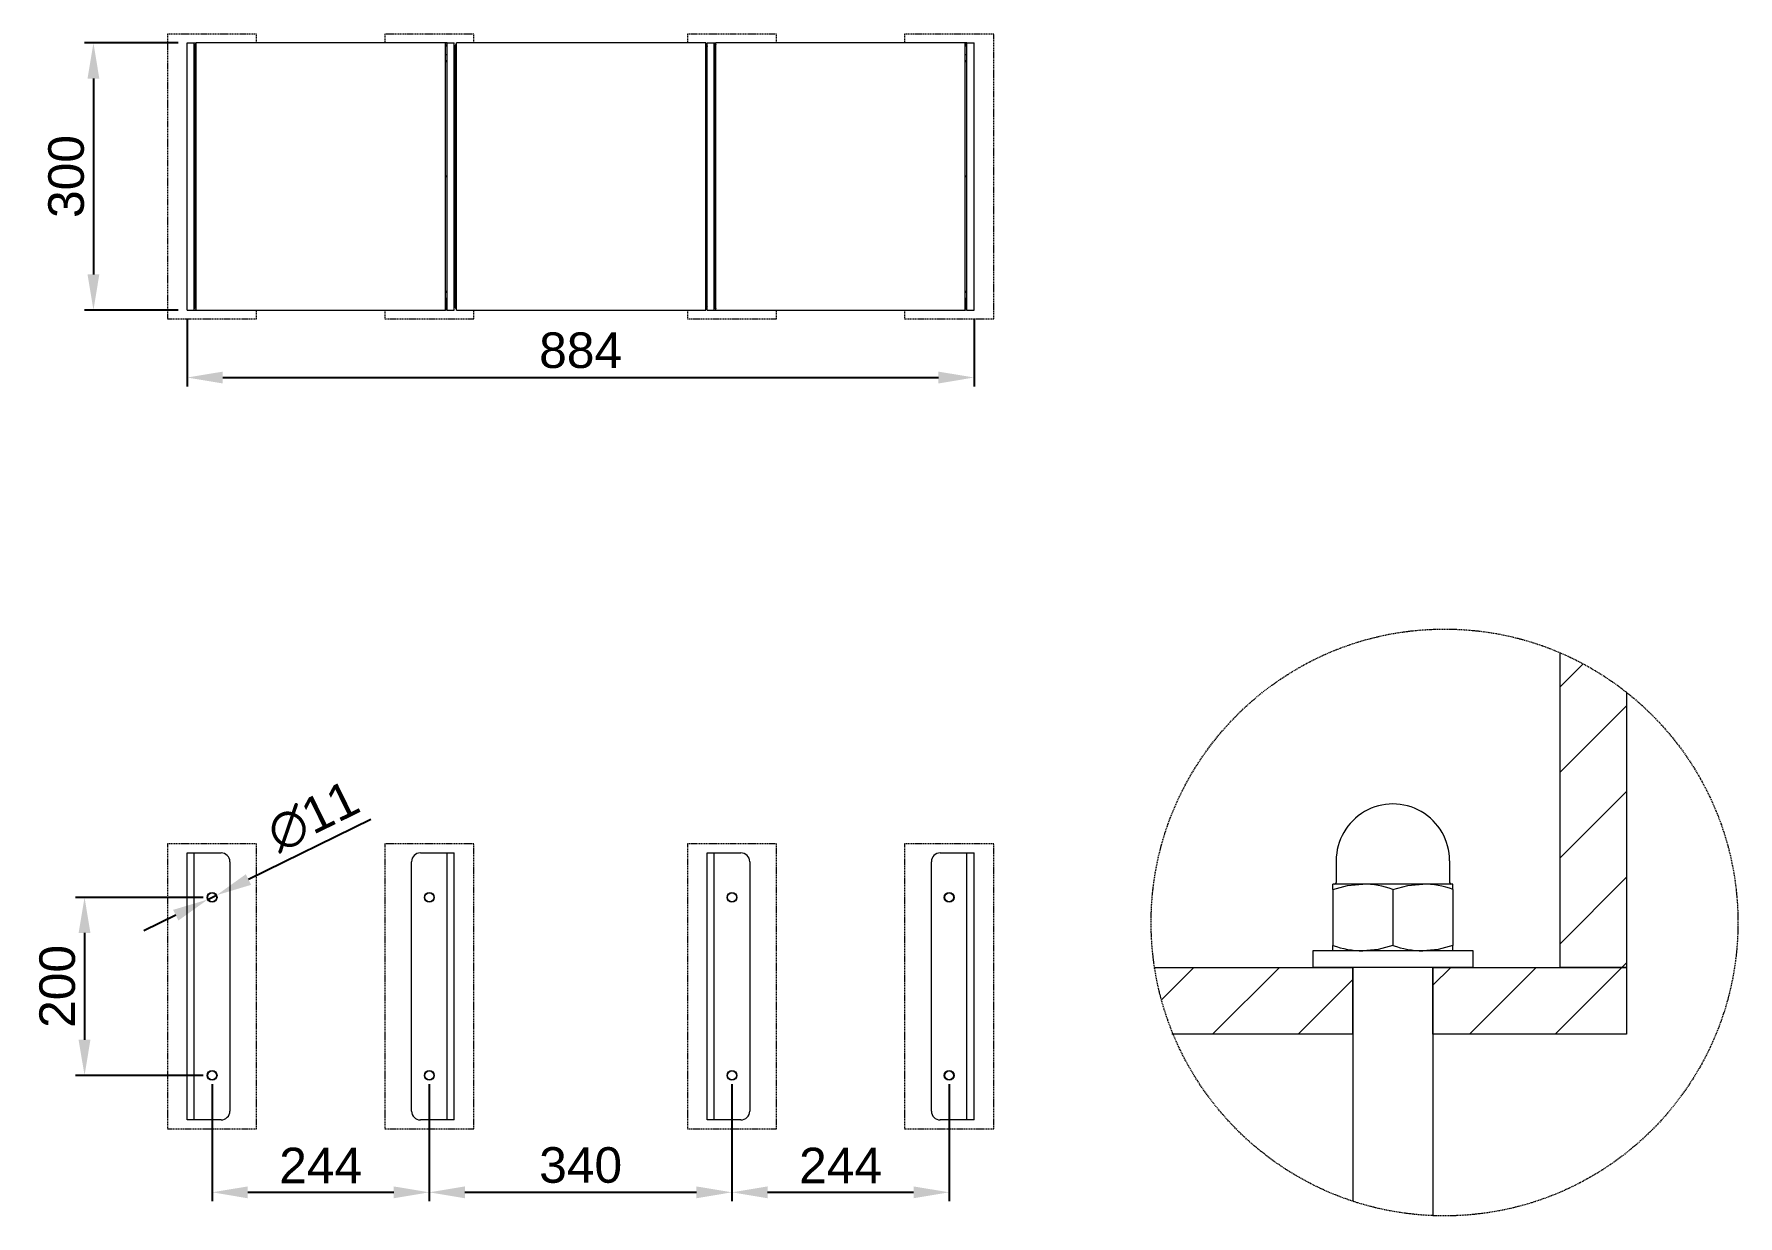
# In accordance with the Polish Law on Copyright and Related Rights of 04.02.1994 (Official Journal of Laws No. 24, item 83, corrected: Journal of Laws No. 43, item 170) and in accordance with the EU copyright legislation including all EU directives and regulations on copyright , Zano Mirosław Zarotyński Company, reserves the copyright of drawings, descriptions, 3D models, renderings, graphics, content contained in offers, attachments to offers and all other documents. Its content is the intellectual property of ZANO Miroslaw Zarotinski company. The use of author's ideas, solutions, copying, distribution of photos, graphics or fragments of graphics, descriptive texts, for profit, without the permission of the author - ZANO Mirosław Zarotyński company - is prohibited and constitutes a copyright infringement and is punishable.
# Model space of a CAD drawing. Header units: millimetres. Extents: x -573 to 4039, y 315 to 3283.
# Drawn here: x -257 to 1657, y 315 to 1643 of the extents above; entities that cross this region are included whole.
import ezdxf

# ---------------------------------------------------------------- set-up
doc = ezdxf.new("R2010")
doc.units = ezdxf.units.MM
doc.linetypes.add('HIDDEN', pattern=[1.905, 1.27, -0.635])
for name, color, linetype, lineweight in [('ZANO_R', 7, 'Continuous', 0), ('ZANO_R_przerywana', 7, 'HIDDEN', 0), ('ZANO_W', 1, 'Continuous', 0)]:
    doc.layers.add(name, color=color, linetype=linetype, lineweight=lineweight)
doc.styles.add('Arial', font='arial.ttf')
doc.styles.get("Standard").update_dxf_attribs({"font": 'ARIALUNI.TTF'})
doc.dimstyles.new('pl i ang', dxfattribs={"dimtxt": 50, "dimasz": 50, "dimexe": 1.25, "dimexo": 0.625, "dimgap": 10, "dimtad": 1, "dimtoh": 1, "dimtxsty": 'Standard', "dimcen": 2.5, "dimclrd": 1, "dimclre": 1, "dimclrt": 1, "dimadec": 0, "dimazin": 0, "dimtfac": 1, "dimtmove": 0, "dimatfit": 3, "dimfxl": 1, "dimarcsym": 1})

# ---------------------------------------------------------------- blocks, each defined once
blk = doc.blocks.new('*D404')
at = {"layer": 'ZANO_W', "color": 1, "lineweight": -2}
for p, q in [((-95.4, 1633), (-200.7, 1633)), ((-190.7, 1593), (-190.7, 1373)), ((-95.4, 1333), (-200.7, 1333))]:
    blk.add_line(p, q, dxfattribs=at)
at = {"layer": 'ZANO_W', "color": 1}
for points in [[(-184.1, 1593), (-197.4, 1593), (-190.7, 1633)], [(-197.4, 1373), (-184.1, 1373), (-190.7, 1333)]]:
    blk.add_solid(points, dxfattribs=at)
at = {"layer": 'ZANO_W', "color": 1, "insert": (-221.2, 1483), "char_height": 40, "attachment_point": 5, "rotation": 90, "style": 'Arial'}
blk.add_mtext('300', dxfattribs=at)
blk = doc.blocks.new('*D405')
at = {"layer": 'ZANO_W', "color": 1, "lineweight": -2}
for p, q in [((-85.4, 1323), (-85.4, 1247.2)), ((798.6, 1323), (798.6, 1247.2)), ((-45.4, 1257.2), (758.6, 1257.2))]:
    blk.add_line(p, q, dxfattribs=at)
at = {"layer": 'ZANO_W', "color": 1}
for points in [[(-45.4, 1263.8), (-45.4, 1250.5), (-85.4, 1257.2)], [(758.6, 1250.5), (758.6, 1263.8), (798.6, 1257.2)]]:
    blk.add_solid(points, dxfattribs=at)
at = {"layer": 'ZANO_W', "color": 1, "insert": (356.6, 1287.6), "char_height": 40, "attachment_point": 5, "style": 'Arial'}
blk.add_mtext('884', dxfattribs=at)
blk = doc.blocks.new('*D406')
at = {"layer": 'ZANO_W', "color": 1, "lineweight": -2}
for p, q in [((-67.4, 673.2), (-210.7, 673.2)), ((-200.7, 633.2), (-200.7, 513.2)), ((-67.4, 473.2), (-210.7, 473.2))]:
    blk.add_line(p, q, dxfattribs=at)
at = {"layer": 'ZANO_W', "color": 1}
for points in [[(-194.1, 633.2), (-207.4, 633.2), (-200.7, 673.2)], [(-207.4, 513.2), (-194.1, 513.2), (-200.7, 473.2)]]:
    blk.add_solid(points, dxfattribs=at)
at = {"layer": 'ZANO_W', "color": 1, "insert": (-231.2, 573.2), "char_height": 40, "attachment_point": 5, "rotation": 90, "style": 'Arial'}
blk.add_mtext('200', dxfattribs=at)
blk = doc.blocks.new('*D407')
at = {"layer": 'ZANO_W', "color": 1, "lineweight": -2}
for p, q in [((-57.4, 463.2), (-57.4, 331.9)), ((186.6, 463.2), (186.6, 331.9)), ((-17.4, 341.9), (146.6, 341.9))]:
    blk.add_line(p, q, dxfattribs=at)
at = {"layer": 'ZANO_W', "color": 1}
for points in [[(-17.4, 348.5), (-17.4, 335.2), (-57.4, 341.9)], [(146.6, 335.2), (146.6, 348.5), (186.6, 341.9)]]:
    blk.add_solid(points, dxfattribs=at)
at = {"layer": 'ZANO_W', "color": 1, "insert": (64.6, 372), "char_height": 40, "attachment_point": 5, "style": 'Arial'}
blk.add_mtext('244', dxfattribs=at)
blk = doc.blocks.new('*D408')
at = {"layer": 'ZANO_W', "color": 1, "lineweight": -2}
for p, q in [((186.6, 463.2), (186.6, 331.9)), ((526.6, 463.2), (526.6, 331.9)), ((226.6, 341.9), (486.6, 341.9))]:
    blk.add_line(p, q, dxfattribs=at)
at = {"layer": 'ZANO_W', "color": 1}
for points in [[(226.6, 348.5), (226.6, 335.2), (186.6, 341.9)], [(486.6, 335.2), (486.6, 348.5), (526.6, 341.9)]]:
    blk.add_solid(points, dxfattribs=at)
at = {"layer": 'ZANO_W', "color": 1, "insert": (356.6, 372.3), "char_height": 40, "attachment_point": 5, "style": 'Arial'}
blk.add_mtext('340', dxfattribs=at)
blk = doc.blocks.new('*D409')
at = {"layer": 'ZANO_W', "color": 1, "lineweight": -2}
for p, q in [((526.6, 463.2), (526.6, 331.9)), ((770.6, 463.2), (770.6, 331.9)), ((566.6, 341.9), (730.6, 341.9))]:
    blk.add_line(p, q, dxfattribs=at)
at = {"layer": 'ZANO_W', "color": 1}
for points in [[(566.6, 348.5), (566.6, 335.2), (526.6, 341.9)], [(730.6, 335.2), (730.6, 348.5), (770.6, 341.9)]]:
    blk.add_solid(points, dxfattribs=at)
at = {"layer": 'ZANO_W', "color": 1, "insert": (648.6, 372), "char_height": 40, "attachment_point": 5, "style": 'Arial'}
blk.add_mtext('244', dxfattribs=at)
blk = doc.blocks.new('*D416')
at = {"layer": 'ZANO_W', "color": 1, "lineweight": -2}
for p, q in [((120.9, 760.7), (-16.5, 693.3)), ((-62.3, 670.8), (-52.5, 675.6)), ((-98.2, 653.2), (-134.2, 635.6))]:
    blk.add_line(p, q, dxfattribs=at)
at = {"layer": 'ZANO_W', "color": 1}
for points in [[(-19.5, 699.2), (-13.6, 687.3), (-52.5, 675.6)], [(-95.3, 647.2), (-101.2, 659.2), (-62.3, 670.8)]]:
    blk.add_solid(points, dxfattribs=at)
at = {"layer": 'ZANO_W', "color": 1, "insert": (56.2, 764.1), "char_height": 40, "attachment_point": 5, "rotation": 26.13, "style": 'Arial'}
blk.add_mtext('∅11', dxfattribs=at)

msp = doc.modelspace()

# ---------------------------------------------------------------- linework, layer by layer
at = {"layer": 'ZANO_R'}
for p, q in [((-85.4, 1333), (-85.4, 1633)), ((-85.4, 1633), (-77.4, 1633)), ((-77.4, 1333), (-77.4, 1633)), ((-77.4, 1633), (-75.4, 1633)), ((-76.9, 1629.2), (-76.9, 1620)), ((204.6, 1633), (-75.4, 1633)), ((-75.4, 1333), (-75.4, 1633)), ((204.6, 1333), (204.6, 1633)), ((206.6, 1633), (204.6, 1633)), ((206.1, 1629.2), (206.1, 1620)), ((206.6, 1333), (206.6, 1633)), ((206.6, 1633), (214.6, 1633)), ((214.6, 1333), (214.6, 1633)), ((215.6, 1629.2), (215.6, 1620)), ((217.1, 1333), (217.1, 1633)), ((497.1, 1633), (217.1, 1633)), ((497.1, 1333), (497.1, 1633)), ((498.6, 1333), (498.6, 1633)), ((498.6, 1633), (506.6, 1633)), ((506.6, 1333), (506.6, 1633)), ((506.6, 1633), (508.6, 1633)), ((507.1, 1629.2), (507.1, 1620)), ((508.6, 1333), (508.6, 1633)), ((788.6, 1633), (508.6, 1633)), ((788.6, 1333), (788.6, 1633)), ((790.6, 1633), (788.6, 1633)), ((790.1, 1629.2), (790.1, 1620)), ((790.6, 1333), (790.6, 1633)), ((790.6, 1633), (798.6, 1633)), ((798.6, 1333), (798.6, 1633)), ((-76.9, 1620), (-75.4, 1620)), ((-76.9, 1617.1), (-76.9, 1620)), ((-76.9, 1615.9), (-76.9, 1617.1)), ((-76.9, 1613), (-76.9, 1615.9)), ((-75.4, 1613), (-76.9, 1613)), ((-76.9, 1613), (-76.9, 1612.3)), ((-76.9, 1612.3), (-75.4, 1612.3)), ((-76.9, 1483.2), (-76.9, 1612.3)), ((204.6, 1620), (206.1, 1620)), ((206.1, 1613), (204.6, 1613)), ((204.6, 1612.3), (206.1, 1612.3)), ((206.1, 1620), (206.1, 1617.1)), ((206.1, 1617.1), (206.1, 1615.9)), ((206.1, 1615.9), (206.1, 1613)), ((206.1, 1612.3), (206.1, 1613)), ((206.1, 1612.3), (206.1, 1483.2)), ((215.6, 1620), (217.1, 1620)), ((215.6, 1617.1), (215.6, 1620)), ((215.6, 1615.9), (215.6, 1617.1)), ((215.6, 1613), (215.6, 1615.9)), ((217.1, 1613), (215.6, 1613)), ((215.6, 1613), (215.6, 1612.3)), ((215.6, 1612.3), (217.1, 1612.3)), ((215.6, 1483.2), (215.6, 1612.3)), ((497.1, 1620), (498.6, 1620)), ((498.6, 1613), (497.1, 1613)), ((497.1, 1612.3), (498.6, 1612.3)), ((507.1, 1620), (508.6, 1620)), ((507.1, 1617.1), (507.1, 1620)), ((507.1, 1615.9), (507.1, 1617.1)), ((507.1, 1613), (507.1, 1615.9)), ((508.6, 1613), (507.1, 1613)), ((507.1, 1613), (507.1, 1612.3)), ((507.1, 1612.3), (508.6, 1612.3)), ((507.1, 1483.2), (507.1, 1612.3)), ((788.6, 1620), (790.1, 1620)), ((790.1, 1613), (788.6, 1613)), ((788.6, 1612.3), (790.1, 1612.3)), ((790.1, 1620), (790.1, 1617.1)), ((790.1, 1617.1), (790.1, 1615.9)), ((790.1, 1615.9), (790.1, 1613)), ((790.1, 1612.3), (790.1, 1613)), ((790.1, 1612.3), (790.1, 1483.2)), ((-76.9, 1483.2), (-75.4, 1483.2)), ((-76.9, 1353.7), (-76.9, 1482.8)), ((-76.9, 1482.8), (-75.4, 1482.8)), ((206.1, 1483.2), (204.6, 1483.2)), ((206.1, 1482.8), (204.6, 1482.8)), ((206.1, 1482.8), (206.1, 1353.7)), ((215.6, 1483.2), (217.1, 1483.2)), ((215.6, 1354.1), (215.6, 1483.2)), ((498.6, 1483.2), (497.1, 1483.2)), ((507.1, 1483.2), (508.6, 1483.2)), ((507.1, 1482.8), (508.6, 1482.8)), ((507.1, 1353.7), (507.1, 1482.8)), ((790.1, 1483.2), (788.6, 1483.2)), ((790.1, 1482.8), (788.6, 1482.8)), ((790.1, 1482.8), (790.1, 1353.7)), ((-75.4, 1353.7), (-76.9, 1353.7)), ((-76.9, 1353.7), (-76.9, 1353)), ((-76.9, 1353), (-75.4, 1353)), ((-76.9, 1350.1), (-76.9, 1353)), ((-76.9, 1348.9), (-76.9, 1350.1)), ((-76.9, 1346), (-76.9, 1348.9)), ((-76.9, 1336.8), (-76.9, 1346)), ((-75.4, 1346), (-76.9, 1346)), ((206.1, 1353.7), (204.6, 1353.7)), ((204.6, 1353), (206.1, 1353)), ((206.1, 1346), (204.6, 1346)), ((206.1, 1353), (206.1, 1353.7)), ((206.1, 1353), (206.1, 1350.1)), ((206.1, 1350.1), (206.1, 1348.9)), ((206.1, 1348.9), (206.1, 1346)), ((206.1, 1336.8), (206.1, 1346)), ((217.1, 1354.1), (215.6, 1354.1)), ((215.6, 1354.1), (215.6, 1353.4)), ((215.6, 1353.4), (217.1, 1353.4)), ((215.6, 1350.5), (215.6, 1353.4)), ((215.6, 1349.3), (215.6, 1350.5)), ((215.6, 1346.4), (215.6, 1349.3)), ((215.6, 1337.2), (215.6, 1346.4)), ((217.1, 1346.4), (215.6, 1346.4)), ((498.6, 1354.1), (497.1, 1354.1)), ((497.1, 1353.4), (498.6, 1353.4)), ((498.6, 1346.4), (497.1, 1346.4)), ((508.6, 1353.7), (507.1, 1353.7)), ((507.1, 1353.7), (507.1, 1353)), ((507.1, 1353), (508.6, 1353)), ((507.1, 1350.1), (507.1, 1353)), ((507.1, 1348.9), (507.1, 1350.1)), ((507.1, 1346), (507.1, 1348.9)), ((507.1, 1336.8), (507.1, 1346)), ((508.6, 1346), (507.1, 1346)), ((790.1, 1353.7), (788.6, 1353.7)), ((788.6, 1353), (790.1, 1353)), ((790.1, 1346), (788.6, 1346)), ((790.1, 1353), (790.1, 1353.7)), ((790.1, 1353), (790.1, 1350.1)), ((790.1, 1350.1), (790.1, 1348.9)), ((790.1, 1348.9), (790.1, 1346)), ((790.1, 1336.8), (790.1, 1346)), ((-85.4, 1333), (-77.4, 1333)), ((-77.4, 1333), (-75.4, 1333)), ((-75.4, 1333), (204.6, 1333)), ((206.6, 1333), (204.6, 1333)), ((206.6, 1333), (214.6, 1333)), ((217.1, 1333), (497.1, 1333)), ((498.6, 1333), (506.6, 1333)), ((506.6, 1333), (508.6, 1333)), ((508.6, 1333), (788.6, 1333)), ((790.6, 1333), (788.6, 1333)), ((790.6, 1333), (798.6, 1333)), ((1456.6, 948.1), (1456.6, 594.4)), ((1456.6, 909.5), (1482.7, 935.6)), ((1531.6, 903.5), (1531.6, 594.4)), ((1456.6, 813.3), (1531.6, 888.3)), ((1456.6, 717.1), (1531.6, 792.1)), ((-85.4, 423.2), (-85.4, 723.2)), ((-85.4, 723.2), (-77.4, 723.2)), ((-77.4, 423.2), (-77.4, 723.2)), ((-77.4, 723.2), (-47.4, 723.2)), ((-37.4, 713.2), (-37.4, 433.2)), ((166.6, 433.2), (166.6, 713.2)), ((176.6, 723.2), (206.6, 723.2)), ((206.6, 723.2), (214.6, 723.2)), ((206.6, 423.2), (206.6, 723.2)), ((214.6, 423.2), (214.6, 723.2)), ((498.6, 723.2), (506.6, 723.2)), ((498.6, 423.2), (498.6, 723.2)), ((506.6, 423.2), (506.6, 723.2)), ((506.6, 723.2), (536.6, 723.2)), ((546.6, 713.2), (546.6, 433.2)), ((750.6, 433.2), (750.6, 713.2)), ((760.6, 723.2), (790.6, 723.2)), ((790.6, 723.2), (798.6, 723.2)), ((790.6, 423.2), (790.6, 723.2)), ((798.6, 423.2), (798.6, 723.2)), ((1205.4, 714.4), (1205.4, 690)), ((1332.9, 690), (1332.9, 714.4)), ((1456.6, 620.8), (1531.6, 695.8)), ((1201.6, 682.1), (1201.6, 688.2)), ((1235.4, 688.2), (1201.6, 688.2)), ((1201.6, 682.1), (1218.2, 686.5)), ((1201.6, 682.1), (1201.6, 619.2)), ((1218.2, 686.5), (1235.4, 688.2)), ((1302.9, 688.2), (1235.4, 688.2)), ((1269.1, 682.1), (1285.7, 686.5)), ((1269.1, 682.1), (1269.1, 619.2)), ((1285.7, 686.5), (1302.9, 688.2)), ((1336.6, 688.2), (1302.9, 688.2)), ((1336.6, 682.1), (1336.6, 688.2)), ((1336.6, 682.1), (1336.6, 619.2)), ((1179.1, 613.2), (1179.1, 594.4)), ((1359.1, 613.2), (1179.1, 613.2)), ((1201.6, 613.2), (1201.6, 619.2)), ((1252.6, 614.8), (1235.4, 613.2)), ((1269.1, 619.2), (1252.6, 614.8)), ((1320.1, 614.8), (1302.9, 613.2)), ((1336.6, 619.2), (1320.1, 614.8)), ((1336.6, 613.2), (1336.6, 619.2)), ((1359.1, 594.4), (1359.1, 613.2)), ((1001.3, 594.6), (1224.1, 594.4)), ((1009.1, 558.2), (1045.5, 594.6)), ((1066.6, 519.4), (1141.6, 594.5)), ((1359.1, 594.4), (1179.1, 594.4)), ((1224.1, 519.4), (1224.1, 594.4)), ((1224.1, 594.4), (1224.1, 331.9)), ((1314.1, 519.4), (1314.1, 594.4)), ((1314.1, 594.4), (1531.6, 594.4)), ((1314.1, 594.4), (1314.1, 315.6)), ((1314.1, 574.6), (1334, 594.4)), ((1355.2, 519.4), (1430.2, 594.4)), ((1451.4, 519.4), (1526.4, 594.4)), ((1531.6, 594.4), (1456.6, 594.4)), ((1526.4, 594.4), (1531.6, 599.6)), ((1162.8, 519.4), (1224.1, 580.8)), ((1224.1, 519.4), (1020.8, 519.4)), ((1531.6, 519.4), (1314.1, 519.4)), ((-77.4, 423.2), (-85.4, 423.2)), ((-47.4, 423.2), (-77.4, 423.2)), ((206.6, 423.2), (176.6, 423.2)), ((214.6, 423.2), (206.6, 423.2)), ((506.6, 423.2), (498.6, 423.2)), ((536.6, 423.2), (506.6, 423.2)), ((790.6, 423.2), (760.6, 423.2)), ((798.6, 423.2), (790.6, 423.2))]:
    msp.add_line(p, q, dxfattribs=at)
msp.add_lwpolyline([(1531.6, 594.4), (1531.6, 519.4)], dxfattribs=at)
for centre, radius in [((-57.4, 673.2), 5.5), ((-57.4, 673.2), 5), ((186.6, 673.2), 5.5), ((186.6, 673.2), 5), ((526.6, 673.2), 5.5), ((526.6, 673.2), 5), ((770.6, 673.2), 5.5), ((770.6, 673.2), 5), ((-57.4, 473.2), 5.5), ((186.6, 473.2), 5.5), ((526.6, 473.2), 5.5), ((770.6, 473.2), 5.5), ((-57.4, 473.2), 5), ((186.6, 473.2), 5), ((526.6, 473.2), 5), ((770.6, 473.2), 5)]:
    msp.add_circle(centre, radius, dxfattribs=at)
for centre, radius, start, end in [((1269.1, 714.4), 63.7, 359.9997, 180.0003), ((-47.4, 713.2), 10, 0, 90), ((176.6, 713.2), 10, 90, 180), ((536.6, 713.2), 10, 0, 90), ((760.6, 713.2), 10, 90, 180), ((1203.5, 690), 1.88, 270.0029, 359.9902), ((1334.7, 690), 1.88, 180.0098, 269.9971), ((1234.5, 585.9), 102.3, 70.227, 89.5168), ((1302, 585.9), 102.3, 70.227, 89.5168), ((1236.2, 715.5), 102.3, 250.2279, 269.5163), ((1303.7, 715.5), 102.3, 250.2279, 269.5163), ((-47.4, 433.2), 10, 270, 0), ((176.6, 433.2), 10, 180, 270), ((536.6, 433.2), 10, 270, 0), ((760.6, 433.2), 10, 180, 270)]:
    msp.add_arc(centre, radius, start, end, dxfattribs=at)
for points, knots in [([(-76.9, 1629.2), (-76.8, 1629.7), (-76.7, 1630.7), (-76.1, 1631.7), (-75.5, 1632), (-75.4, 1632.1)], [0, 0, 0, 0, 0.432167, 0.864333, 1, 1, 1, 1]), ([(-75.4, 1631.4), (-75.6, 1631.1), (-76.1, 1630.5), (-76.6, 1629.7), (-76.9, 1629.2)], [0, 0, 0, 0, 0.403413, 1, 1, 1, 1]), ([(204.6, 1632.2), (204.7, 1632.1), (205.1, 1631.9), (205.7, 1631.1), (206.1, 1630.1), (206.1, 1629.4), (206.1, 1629.2)], [0, 0, 0, 0, 0.051064, 0.433906, 0.816747, 1, 1, 1, 1]), ([(206.1, 1629.2), (205.8, 1629.7), (205.3, 1630.5), (204.8, 1631.1), (204.6, 1631.4)], [0, 0, 0, 0, 0.633333, 1, 1, 1, 1]), ([(215.6, 1629.2), (215.7, 1629.7), (215.8, 1630.7), (216.4, 1631.7), (217, 1632), (217.1, 1632.1)], [0, 0, 0, 0, 0.432167, 0.864333, 1, 1, 1, 1]), ([(217.1, 1631.4), (216.9, 1631.1), (216.4, 1630.5), (215.9, 1629.7), (215.6, 1629.2)], [0, 0, 0, 0, 0.403413, 1, 1, 1, 1]), ([(497.1, 1632.2), (497.2, 1632.1), (497.6, 1631.9), (498.2, 1631.1), (498.6, 1630.1), (498.6, 1629.4), (498.6, 1629.2)], [0, 0, 0, 0, 0.051064, 0.433906, 0.816747, 1, 1, 1, 1]), ([(498.6, 1629.2), (498.3, 1629.7), (497.8, 1630.5), (497.3, 1631.1), (497.1, 1631.4)], [0, 0, 0, 0, 0.633333, 1, 1, 1, 1]), ([(507.1, 1629.2), (507.2, 1629.7), (507.3, 1630.7), (507.9, 1631.7), (508.5, 1632), (508.6, 1632.1)], [0, 0, 0, 0, 0.4321667, 0.8643334, 1, 1, 1, 1]), ([(508.6, 1631.4), (508.4, 1631.1), (507.9, 1630.5), (507.4, 1629.7), (507.1, 1629.2)], [0, 0, 0, 0, 0.403413, 1, 1, 1, 1]), ([(788.6, 1632.2), (788.7, 1632.1), (789.1, 1631.9), (789.7, 1631.1), (790.1, 1630.1), (790.1, 1629.4), (790.1, 1629.2)], [0, 0, 0, 0, 0.0510639, 0.4339056, 0.816747, 1, 1, 1, 1]), ([(790.1, 1629.2), (789.8, 1629.7), (789.3, 1630.5), (788.8, 1631.1), (788.6, 1631.4)], [0, 0, 0, 0, 0.6333333, 1, 1, 1, 1]), ([(-76.9, 1336.8), (-76.6, 1336.3), (-76.1, 1335.5), (-75.6, 1334.8), (-75.4, 1334.6)], [0, 0, 0, 0, 0.633333, 1, 1, 1, 1]), ([(-75.4, 1333.8), (-75.4, 1333.8), (-75.9, 1334.1), (-76.4, 1334.9), (-76.9, 1335.9), (-76.9, 1336.6), (-76.9, 1336.8)], [0, 0, 0, 0, 0.051064, 0.433906, 0.816747, 1, 1, 1, 1]), ([(204.6, 1334.6), (204.8, 1334.9), (205.3, 1335.5), (205.8, 1336.3), (206.1, 1336.8)], [0, 0, 0, 0, 0.403413, 1, 1, 1, 1]), ([(206.1, 1336.8), (206, 1336.3), (205.9, 1335.3), (205.3, 1334.3), (204.7, 1333.9), (204.6, 1333.8)], [0, 0, 0, 0, 0.432167, 0.864333, 1, 1, 1, 1]), ([(215.6, 1337.2), (215.9, 1336.7), (216.4, 1335.9), (216.9, 1335.2), (217.1, 1335)], [0, 0, 0, 0, 0.633333, 1, 1, 1, 1]), ([(217.1, 1334.2), (217.1, 1334.2), (216.6, 1334.5), (216.1, 1335.3), (215.6, 1336.3), (215.6, 1337), (215.6, 1337.2)], [0, 0, 0, 0, 0.0510639, 0.4339056, 0.816747, 1, 1, 1, 1]), ([(497.1, 1335), (497.3, 1335.3), (497.8, 1335.9), (498.3, 1336.7), (498.6, 1337.2)], [0, 0, 0, 0, 0.4034132, 1, 1, 1, 1]), ([(498.6, 1337.2), (498.5, 1336.7), (498.4, 1335.7), (497.8, 1334.7), (497.2, 1334.3), (497.1, 1334.2)], [0, 0, 0, 0, 0.432167, 0.864333, 1, 1, 1, 1]), ([(507.1, 1336.8), (507.4, 1336.3), (507.9, 1335.5), (508.4, 1334.8), (508.6, 1334.6)], [0, 0, 0, 0, 0.633333, 1, 1, 1, 1]), ([(508.6, 1333.8), (508.6, 1333.8), (508.1, 1334.1), (507.6, 1334.9), (507.1, 1335.9), (507.1, 1336.6), (507.1, 1336.8)], [0, 0, 0, 0, 0.0510639, 0.4339056, 0.816747, 1, 1, 1, 1]), ([(788.6, 1334.6), (788.8, 1334.9), (789.3, 1335.5), (789.8, 1336.3), (790.1, 1336.8)], [0, 0, 0, 0, 0.4034132, 1, 1, 1, 1]), ([(790.1, 1336.8), (790, 1336.3), (789.9, 1335.3), (789.3, 1334.3), (788.7, 1333.9), (788.6, 1333.8)], [0, 0, 0, 0, 0.4321667, 0.8643334, 1, 1, 1, 1])]:
    msp.add_open_spline(points, degree=3, knots=knots, dxfattribs=at)
at = {"layer": 'ZANO_R_przerywana'}
for p, q in [((-7.4, 1643), (-107.4, 1643)), ((-107.4, 1643), (-107.4, 1323)), ((-7.4, 1633), (-7.4, 1643)), ((236.6, 1643), (136.6, 1643)), ((136.6, 1643), (136.6, 1633)), ((236.6, 1633), (236.6, 1643)), ((576.6, 1643), (476.6, 1643)), ((476.6, 1643), (476.6, 1633)), ((576.6, 1633), (576.6, 1643)), ((720.6, 1643), (720.6, 1633)), ((820.6, 1643), (720.6, 1643)), ((820.6, 1323), (820.6, 1643)), ((-107.4, 1323), (-7.4, 1323)), ((-7.4, 1323), (-7.4, 1333)), ((136.6, 1333), (136.6, 1323)), ((136.6, 1323), (236.6, 1323)), ((236.6, 1323), (236.6, 1333)), ((476.6, 1333), (476.6, 1323)), ((476.6, 1323), (576.6, 1323)), ((576.6, 1323), (576.6, 1333)), ((720.6, 1333), (720.6, 1323)), ((720.6, 1323), (820.6, 1323)), ((-7.4, 733.2), (-107.4, 733.2)), ((-107.4, 733.2), (-107.4, 413.2)), ((-7.4, 413.2), (-7.4, 733.2)), ((136.6, 733.2), (136.6, 413.2)), ((236.6, 733.2), (136.6, 733.2)), ((236.6, 413.2), (236.6, 733.2)), ((576.6, 733.2), (476.6, 733.2)), ((476.6, 733.2), (476.6, 413.2)), ((576.6, 413.2), (576.6, 733.2)), ((820.6, 733.2), (720.6, 733.2)), ((720.6, 733.2), (720.6, 413.2)), ((820.6, 413.2), (820.6, 733.2)), ((-107.4, 413.2), (-7.4, 413.2)), ((136.6, 413.2), (236.6, 413.2)), ((476.6, 413.2), (576.6, 413.2)), ((720.6, 413.2), (820.6, 413.2))]:
    msp.add_line(p, q, dxfattribs=at)
at = {"layer": 'ZANO_R_przerywana', "color": 1}
msp.add_circle((1327.1, 645), 329.6, dxfattribs=at)

# ---------------------------------------------------------------- dimensions: what is measured, and where the dimension line sits
at = {"layer": 'ZANO_W'}
for base, p1, p2, picture, middle in [((-190.7, 1333), (-85.4, 1633), (-85.4, 1333), '*D404', (-221.2, 1483)), ((-200.7, 473.2), (-57.4, 673.2), (-57.4, 473.2), '*D406', (-231.2, 573.2))]:
    dim = msp.add_linear_dim(base=base, p1=p1, p2=p2, angle=90, dimstyle='pl i ang', override={"dimtxt": 40, "dimasz": 40, "dimexe": 10, "dimexo": 10, "dimtoh": 0, "dimdec": 0, "dimtxsty": 'Arial', "dimtdec": 0, "dimtmove": 1}, dxfattribs=at)
    dim.commit()
    dim.dimension.update_dxf_attribs({"geometry": picture, "text_midpoint": middle})
for base, p1, p2, picture, middle in [((798.6, 1257.2), (-85.4, 1333), (798.6, 1333), '*D405', (356.6, 1287.6)), ((186.6, 341.9), (-57.4, 473.2), (186.6, 473.2), '*D407', (64.6, 372)), ((526.6, 341.9), (186.6, 473.2), (526.6, 473.2), '*D408', (356.6, 372.3)), ((770.6, 341.9), (526.6, 473.2), (770.6, 473.2), '*D409', (648.6, 372))]:
    dim = msp.add_linear_dim(base=base, p1=p1, p2=p2, dimstyle='pl i ang', override={"dimtxt": 40, "dimasz": 40, "dimexe": 10, "dimexo": 10, "dimtoh": 0, "dimdec": 0, "dimtxsty": 'Arial', "dimtdec": 0, "dimtmove": 1}, dxfattribs=at)
    dim.commit()
    dim.dimension.update_dxf_attribs({"geometry": picture, "text_midpoint": middle})
dim = msp.add_diameter_dim_2p(p1=(-62.3, 670.8), p2=(-52.5, 675.6), dimstyle='pl i ang', override={"dimtxt": 40, "dimasz": 40, "dimexe": 10, "dimexo": 10, "dimtoh": 0, "dimdec": 0, "dimtxsty": 'Arial', "dimtdec": 0, "dimtmove": 1}, dxfattribs=at)
dim.commit()
dim.dimension.update_dxf_attribs({"geometry": '*D416', "text_midpoint": (56.2, 764.1)})

doc.saveas('drawing.dxf')
